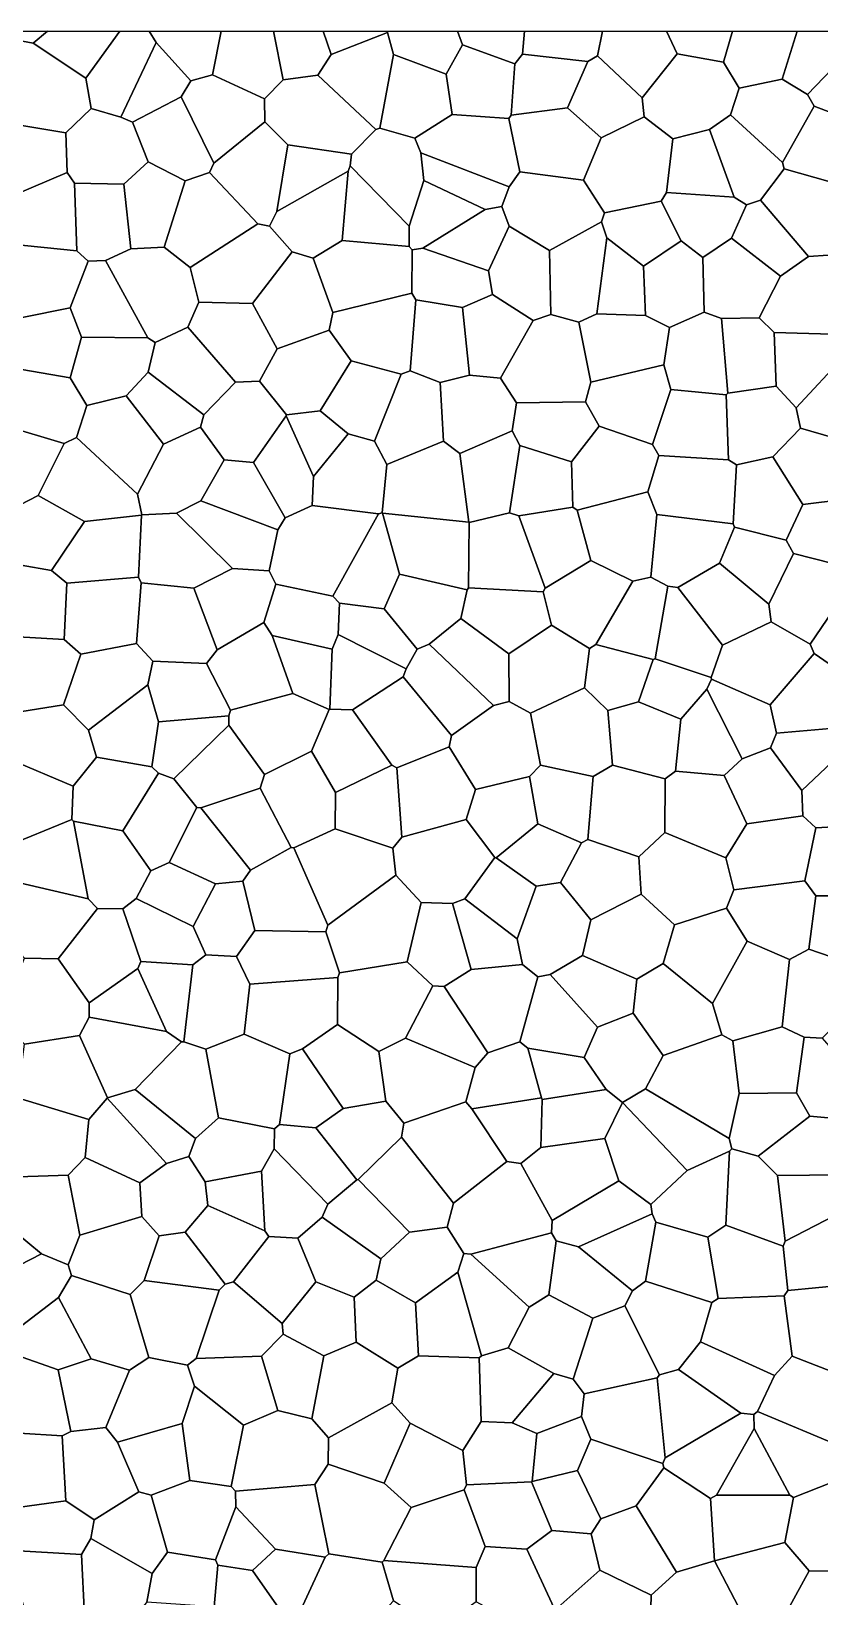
# Model space of a CAD drawing. Header units: metres. Extents: x -200 to 16600, y 0 to 16640.
# Drawn here: x 4755 to 8404, y 9398 to 16640 of the extents above; entities that cross this region are included whole.
import ezdxf

# ---------------------------------------------------------------- set-up
doc = ezdxf.new("R2010")
doc.units = ezdxf.units.M
for name, color, linetype in [('USO_AGRICULTURA', 30, 'CONTINUOUS'), ('USO_CAMPESTRE', 51, 'CONTINUOUS'), ('USO_FLORESTAL', 3, 'CONTINUOUS'), ('USO_PASTAGEM', 42, 'CONTINUOUS'), ('USO_SAVANICA', 82, 'CONTINUOUS'), ('USO_SILVICULTURA', 200, 'CONTINUOUS')]:
    doc.layers.add(name, color=color, linetype=linetype)

msp = doc.modelspace()

# ---------------------------------------------------------------- linework, layer by layer
at = {"layer": 'USO_AGRICULTURA'}
for points in [[(4702.7, 13492.14), (4651.84, 13539.37), (4668.6, 13840.83), (4907.47, 13826.39), (4984.13, 13758), (4903.61, 13523.95)], [(4948.77, 13147.05), (4657.29, 13271.62), (4702.7, 13492.14), (4903.61, 13523.95), (5019.11, 13406.83), (5056.57, 13282.47)], [(4942.69, 12993.73), (4626.45, 12864.64), (4510.02, 13154.98), (4657.29, 13271.62), (4948.77, 13147.05)], [(4950.84, 12986.4), (4942.69, 12993.73), (4948.77, 13147.05), (5056.57, 13282.47), (5313.26, 13237.7), (5343.31, 13207.4), (5178.25, 12940.69)], [(5520.92, 13049.42), (5393.29, 12793.9), (5308.11, 12756.28), (5178.25, 12940.69), (5343.31, 13207.4), (5414.16, 13182.36)], [(4950.84, 12986.4), (5017.6, 12626.73), (4680.84, 12704.95), (4624, 12857.62), (4626.45, 12864.64), (4942.69, 12993.73)], [(5179.34, 12579.91), (5062, 12581.46), (5017.6, 12626.73), (4950.84, 12986.4), (5178.25, 12940.69), (5308.11, 12756.28), (5239.78, 12628.51)], [(5062, 12581.46), (4878.67, 12349.11), (4723.99, 12351.57), (4680.08, 12399.62), (4659.97, 12619), (4680.84, 12704.95), (5017.6, 12626.73)], [(5248.25, 12304.92), (5023.48, 12144.88), (4878.67, 12349.11), (5062, 12581.46), (5179.34, 12579.91), (5262.5, 12336.89)], [(4977.88, 11994.86), (4723.01, 11954.22), (4604.5, 12061.45), (4723.99, 12351.57), (4878.67, 12349.11), (5023.48, 12144.88), (5022.69, 12078.35)], [(5021.27, 11605.35), (4690.61, 11705.45), (4723.01, 11954.22), (4977.88, 11994.86), (5107.88, 11705.48), (5106.92, 11703.75)], [(5021.27, 11605.35), (5004.21, 11430.04), (4926.23, 11347.93), (4598.17, 11337.85), (4583.51, 11351.48), (4621.16, 11650.51), (4690.61, 11705.45)], [(4880.62, 10781.89), (4637.7, 10595.41), (4633.16, 10597.85), (4447.76, 10802.55), (4801.93, 10984.74), (4926.12, 10932.92), (4941.43, 10884.4)], [(4879.32, 10447.85), (4659.92, 10524.31), (4637.7, 10595.41), (4880.62, 10781.89), (5032.46, 10498.69)], [(4897.54, 10142.02), (4698.76, 10155.16), (4620.3, 10318.55), (4659.92, 10524.31), (4879.32, 10447.85), (4938.6, 10162.43)], [(5099.28, 10180.4), (4938.6, 10162.43), (4879.32, 10447.85), (5032.46, 10498.69), (5209.76, 10446.07)], [(4897.54, 10142.02), (4915.08, 9842.2), (4657.61, 9805.94), (4568.47, 9957.74), (4698.76, 10155.16)], [(4897.54, 10142.02), (4938.6, 10162.43), (5099.28, 10180.4), (5154.21, 10113.57), (5252.54, 9883.86), (5046.14, 9753.67), (4915.08, 9842.2)]]:
    msp.add_lwpolyline(points, close=True, dxfattribs=at)
at = {"layer": 'USO_CAMPESTRE'}
for points in [[(8358.63, 11621.51), (8296.42, 11729.73), (8332.37, 11985.8), (8416.23, 11982.16), (8629.43, 11736.68), (8476.98, 11610.17)], [(7997.03, 11470.06), (7984.92, 11517.71), (8030.8, 11725.79), (8296.42, 11729.73), (8358.63, 11621.51), (8118.64, 11435.77)], [(7646.11, 11130.69), (7629.13, 11169.68), (7623.24, 11212.86), (7791.34, 11369.32), (7986.08, 11458.41), (7970.4, 11117.17), (7887, 11061.01)], [(8235.4, 11019.07), (7970.4, 11117.17), (7986.08, 11458.41), (7997.03, 11470.06), (8118.64, 11435.77), (8208.37, 11345.83), (8244.65, 11042.52)], [(8257.36, 10814.43), (8235.4, 11019.07), (8244.65, 11042.52), (8569.69, 11210.73), (8616.37, 11066.21), (8586.92, 10864.3), (8512.47, 10838.99)], [(7904.62, 10759.72), (7598.04, 10857.12), (7646.11, 11130.69), (7887, 11061.01), (7933.6, 10777.06)], [(7662.89, 10423.82), (7501.69, 10743.65), (7537.77, 10813.22), (7598.04, 10857.12), (7904.62, 10759.72), (7852.43, 10577.09), (7750.36, 10448.9)], [(8275.99, 10511.38), (8239.63, 10789.74), (8257.36, 10814.43), (8512.47, 10838.99), (8585.94, 10449.86), (8518.5, 10417.42)], [(8194.56, 10421.06), (7852.43, 10577.09), (7904.62, 10759.72), (7933.6, 10777.06), (8239.63, 10789.74), (8275.99, 10511.38)], [(8099.31, 10240.3), (8039.32, 10246.43), (7750.36, 10448.9), (7852.43, 10577.09), (8194.56, 10421.06), (8116.8, 10254.51)], [(8520.93, 10122.57), (8506.97, 10090.94), (8116.8, 10254.51), (8194.56, 10421.06), (8275.99, 10511.38), (8518.5, 10417.42)], [(8039.32, 10246.43), (7688.27, 10040.54), (7652.33, 10410.2), (7662.89, 10423.82), (7750.36, 10448.9)], [(7899.1, 9852.3), (7682.58, 9994.38), (7678.45, 10013.77), (7688.27, 10040.54), (8039.32, 10246.43), (8099.31, 10240.3), (8101.19, 10176.29), (7927.01, 9867.42)]]:
    msp.add_lwpolyline(points, close=True, dxfattribs=at)
at = {"layer": 'USO_FLORESTAL'}
for points in [[(8030.8, 11725.79), (7984.92, 11517.71), (7597.14, 11748.2), (7678.93, 11901.28), (7951.07, 11996.61), (8002.39, 11970.02)], [(7416.15, 11743.73), (7120.31, 11697.78), (7115.97, 11705.31), (7053.05, 11935.95), (7314.53, 11892.43)], [(7791.34, 11369.32), (7490.83, 11683.7), (7490.91, 11684.04), (7597.14, 11748.2), (7984.92, 11517.71), (7997.03, 11470.06), (7986.08, 11458.41)], [(7791.34, 11369.32), (7623.24, 11212.86), (7474.3, 11321.72), (7409.57, 11517.81), (7490.83, 11683.7)], [(7165.69, 11137.72), (7020.9, 11401.57), (7112.91, 11476.36), (7409.57, 11517.81), (7474.3, 11321.72)], [(7173.24, 10430.02), (6962.42, 10548.81), (7060.06, 10736.67), (7151, 10794.72), (7353.77, 10686.54), (7262.98, 10404.54)], [(7652.33, 10410.2), (7314.45, 10336.76), (7262.98, 10404.54), (7353.77, 10686.54), (7501.69, 10743.65), (7662.89, 10423.82)]]:
    msp.add_lwpolyline(points, close=True, dxfattribs=at)
at = {"layer": 'USO_PASTAGEM'}
for points in [[(4829.28, 16640), (4764.23, 16585.87), (4690.01, 16599.59), (4655.27, 16624.91), (4651.98, 16640)], [(4914.38, 16170.45), (4673.84, 16209.81), (4690.01, 16599.59), (4764.23, 16585.87), (5007.75, 16423.04), (5032.47, 16282.42)], [(5165.13, 16640), (5007.75, 16423.04), (4764.23, 16585.87), (4829.28, 16640)], [(5301.28, 16640), (5332.46, 16587.68), (5169.95, 16243.34), (5032.47, 16282.42), (5007.75, 16423.04), (5165.13, 16640)], [(5223.06, 16218.95), (5169.95, 16243.34), (5332.46, 16587.68), (5493.24, 16411.36), (5448.02, 16336.21)], [(5633.95, 16640), (5594.31, 16438.89), (5493.24, 16411.36), (5332.46, 16587.68), (5301.28, 16640)], [(5834.84, 16326.88), (5594.31, 16438.89), (5633.95, 16640), (5875.94, 16640), (5921.17, 16415.88)], [(6105.64, 16640), (6143.04, 16533.28), (6080.79, 16437.64), (5921.17, 16415.88), (5875.94, 16640)], [(6349.26, 16186.13), (6080.79, 16437.64), (6143.04, 16533.28), (6403.29, 16635.25), (6430.97, 16532.06), (6367.96, 16191.21)], [(6143.04, 16533.28), (6105.64, 16640), (6404.7, 16640), (6403.29, 16635.25)], [(6430.97, 16532.06), (6403.29, 16635.25), (6404.7, 16640), (6727.03, 16640), (6750.82, 16576.91), (6675.38, 16442.31)], [(6993.35, 16489.37), (6750.82, 16576.91), (6727.03, 16640), (7038.24, 16640), (7028.76, 16534.11)], [(7330.7, 16500.97), (7028.76, 16534.11), (7038.24, 16640), (7398.61, 16640), (7375.5, 16527.07)], [(6529.57, 16145.96), (6367.96, 16191.21), (6430.97, 16532.06), (6675.38, 16442.31), (6702.82, 16254.93)], [(6964.78, 16236.45), (6702.82, 16254.93), (6675.38, 16442.31), (6750.82, 16576.91), (6993.35, 16489.37), (6975.51, 16251.52)], [(7330.7, 16500.97), (7236.36, 16286.02), (6975.51, 16251.52), (6993.35, 16489.37), (7028.76, 16534.11)], [(7591.19, 16243.87), (7393.26, 16146.79), (7236.36, 16286.02), (7330.7, 16500.97), (7375.5, 16527.07), (7581.97, 16332.26)], [(5599.61, 16029.3), (5448.02, 16336.21), (5493.24, 16411.36), (5594.31, 16438.89), (5834.84, 16326.88), (5836.55, 16221.63)], [(5942.44, 16114.22), (5836.55, 16221.63), (5834.84, 16326.88), (5921.17, 16415.88), (6080.79, 16437.64), (6349.26, 16186.13), (6236.57, 16071.03)], [(5466.59, 15948.56), (5295.42, 16035.83), (5223.06, 16218.95), (5448.02, 16336.21), (5599.61, 16029.3), (5580.3, 15987.44)], [(5295.42, 16035.83), (5183.13, 15932.18), (4954.94, 15936.7), (4921.41, 15986.03), (4914.38, 16170.45), (5032.47, 16282.42), (5169.95, 16243.34), (5223.06, 16218.95)], [(6967.11, 15919.9), (6557.72, 16077.16), (6529.57, 16145.96), (6702.82, 16254.93), (6964.78, 16236.45), (7015.99, 15990.36)], [(7393.26, 16146.79), (7311.26, 15951.34), (7015.99, 15990.36), (6964.78, 16236.45), (6975.51, 16251.52), (7236.36, 16286.02)], [(7670.56, 15854.54), (7408.38, 15800.52), (7311.26, 15951.34), (7393.26, 16146.79), (7591.19, 16243.87), (7725.01, 16142.21), (7695.6, 15893.76)], [(8008.22, 15873.34), (7894.51, 16186.26), (7991.88, 16253.96), (8231.72, 16033.32), (8240.22, 16003.27), (8130.21, 15858.34), (8065.59, 15836.76)], [(4586.98, 15844.62), (4509.48, 15919.38), (4669.69, 16208.09), (4673.84, 16209.81), (4914.38, 16170.45), (4921.41, 15986.03)], [(5857.71, 15738.38), (5803.69, 15748.93), (5580.3, 15987.44), (5599.61, 16029.3), (5836.55, 16221.63), (5942.44, 16114.22), (5890.96, 15807.04)], [(6503.67, 15738.38), (6231.54, 16017.77), (6236.57, 16071.03), (6349.26, 16186.13), (6367.96, 16191.21), (6529.57, 16145.96), (6557.72, 16077.16), (6572.11, 15950.48)], [(8008.22, 15873.34), (7695.6, 15893.76), (7725.01, 16142.21), (7894.51, 16186.26)], [(6221.68, 15992.58), (5890.96, 15807.04), (5942.44, 16114.22), (6236.57, 16071.03), (6231.54, 16017.77)], [(5369.79, 15641.9), (5214.99, 15633.49), (5183.13, 15932.18), (5295.42, 16035.83), (5466.59, 15948.56)], [(6503.67, 15738.38), (6503.44, 15643.91), (6193.28, 15672.77), (6221.68, 15992.58), (6231.54, 16017.77)], [(6855.11, 15815.06), (6572.11, 15950.48), (6557.72, 16077.16), (6967.11, 15919.9), (6933.56, 15829.33)], [(4954.94, 15936.7), (4965.46, 15624.2), (4648.65, 15656.7), (4586.98, 15844.62), (4921.41, 15986.03)], [(5018.06, 15577.11), (4965.46, 15624.2), (4954.94, 15936.7), (5183.13, 15932.18), (5214.99, 15633.49), (5098.32, 15579.42)], [(5490.09, 15547.37), (5369.79, 15641.9), (5466.59, 15948.56), (5580.3, 15987.44), (5803.69, 15748.93)], [(5961.71, 15620.34), (5857.71, 15738.38), (5890.96, 15807.04), (6221.68, 15992.58), (6193.28, 15672.77), (6059.45, 15591.15)], [(6517.11, 15628.7), (6503.44, 15643.91), (6503.67, 15738.38), (6572.11, 15950.48), (6855.11, 15815.06), (6566.74, 15637.19)], [(6967.24, 15737.99), (6933.56, 15829.33), (6967.11, 15919.9), (7015.99, 15990.36), (7311.26, 15951.34), (7408.38, 15800.52), (7394.72, 15758.53), (7153.4, 15625.6)], [(8444.06, 15604.48), (8352.78, 15597.92), (8130.21, 15858.34), (8240.22, 16003.27), (8452.78, 15943.49), (8582.82, 15811.87), (8566.07, 15729.37)], [(7763.41, 15670.7), (7670.56, 15854.54), (7695.6, 15893.76), (8008.22, 15873.34), (8065.59, 15836.76), (7996.13, 15683.16), (7863.04, 15593.31)], [(6967.24, 15737.99), (6871.22, 15531.54), (6566.74, 15637.19), (6855.11, 15815.06), (6933.56, 15829.33)], [(7418.51, 15684.83), (7394.72, 15758.53), (7408.38, 15800.52), (7670.56, 15854.54), (7763.41, 15670.7), (7589.13, 15553.17)], [(8222.84, 15507.59), (7996.13, 15683.16), (8065.59, 15836.76), (8130.21, 15858.34), (8352.78, 15597.92)], [(5778.47, 15381.39), (5531.22, 15387.54), (5490.09, 15547.37), (5803.69, 15748.93), (5857.71, 15738.38), (5961.71, 15620.34)], [(7288.79, 15294.53), (7160.1, 15329.11), (7153.4, 15625.6), (7394.72, 15758.53), (7418.51, 15684.83), (7372.29, 15333.61)], [(4713.02, 15316.34), (4580.57, 15556.51), (4648.65, 15656.7), (4965.46, 15624.2), (5018.06, 15577.11), (4935.41, 15361.09)], [(6517.11, 15628.7), (6516.92, 15428.71), (6151.32, 15338.6), (6059.45, 15591.15), (6193.28, 15672.77), (6503.44, 15643.91)], [(7597.8, 15325), (7372.29, 15333.61), (7418.51, 15684.83), (7589.13, 15553.17)], [(7709.73, 15270.18), (7597.8, 15325), (7589.13, 15553.17), (7763.41, 15670.7), (7863.04, 15593.31), (7869.86, 15341.41)], [(7950.36, 15311.61), (7869.86, 15341.41), (7863.04, 15593.31), (7996.13, 15683.16), (8222.84, 15507.59), (8123.39, 15314.63)], [(5294.47, 15221.78), (4988.06, 15225.53), (4935.41, 15361.09), (5018.06, 15577.11), (5098.32, 15579.42)], [(5294.47, 15221.78), (5098.32, 15579.42), (5214.99, 15633.49), (5369.79, 15641.9), (5490.09, 15547.37), (5531.22, 15387.54), (5479.26, 15271.97), (5328.86, 15201.05)], [(5893.12, 15170.42), (5778.47, 15381.39), (5961.71, 15620.34), (6059.45, 15591.15), (6151.32, 15338.6), (6134.27, 15258.09)], [(6534.8, 15398.35), (6516.92, 15428.71), (6517.11, 15628.7), (6566.74, 15637.19), (6871.22, 15531.54), (6889.88, 15422.91), (6750.45, 15362.19)], [(8193.42, 15246.33), (8123.39, 15314.63), (8222.84, 15507.59), (8352.78, 15597.92), (8444.06, 15604.48), (8546.29, 15283.62), (8514.05, 15238.04)], [(6467.01, 15054.28), (6235.36, 15115.88), (6134.27, 15258.09), (6151.32, 15338.6), (6516.92, 15428.71), (6534.8, 15398.35), (6508.28, 15069.41)], [(4935.22, 15037.23), (4666.52, 15083.49), (4674.86, 15243.24), (4713.02, 15316.34), (4935.41, 15361.09), (4988.06, 15225.53)], [(5700.31, 15016.67), (5479.26, 15271.97), (5531.22, 15387.54), (5778.47, 15381.39), (5893.12, 15170.42), (5811.93, 15021.39)], [(6647.7, 15014.76), (6508.28, 15069.41), (6534.8, 15398.35), (6750.45, 15362.19), (6783.85, 15048.79)], [(6927.16, 15035.38), (6783.85, 15048.79), (6750.45, 15362.19), (6889.88, 15422.91), (7077.23, 15302.21)], [(7709.73, 15270.18), (7682.09, 15096.79), (7345.53, 15016.07), (7288.79, 15294.53), (7372.29, 15333.61), (7597.8, 15325)], [(7715.38, 14982.12), (7682.09, 15096.79), (7709.73, 15270.18), (7869.86, 15341.41), (7950.36, 15311.61), (7978.8, 14965.88), (7971.03, 14957.95)], [(8202.76, 14997.55), (7978.8, 14965.88), (7950.36, 15311.61), (8123.39, 15314.63), (8193.42, 15246.33)], [(5012.23, 14908.33), (4935.22, 15037.23), (4988.06, 15225.53), (5294.47, 15221.78), (5328.86, 15201.05), (5296.47, 15063.5), (5194.27, 14954.29)], [(5553.74, 14865.91), (5296.47, 15063.5), (5328.86, 15201.05), (5479.26, 15271.97), (5700.31, 15016.67)], [(6235.36, 15115.88), (6092.48, 14883.86), (5936.35, 14865.24), (5811.93, 15021.39), (5893.12, 15170.42), (6134.27, 15258.09)], [(8521.72, 15141.33), (8294.77, 14898.04), (8202.76, 14997.55), (8193.42, 15246.33), (8514.05, 15238.04)], [(8470.12, 14759.85), (8315.29, 14803.36), (8294.77, 14898.04), (8521.72, 15141.33), (8685.4, 14937.46), (8571.6, 14791.62)], [(4906.96, 14732.36), (4634.74, 14814.74), (4617.1, 15043.94), (4666.52, 15083.49), (4935.22, 15037.23), (5012.23, 14908.33), (4963.65, 14760.95)], [(5366.4, 14730.19), (5194.27, 14954.29), (5296.47, 15063.5), (5553.74, 14865.91), (5538.78, 14808.67)], [(6467.01, 15054.28), (6343.12, 14743.69), (6221.9, 14777.58), (6092.48, 14883.86), (6235.36, 15115.88)], [(6401.12, 14635.93), (6343.12, 14743.69), (6467.01, 15054.28), (6508.28, 15069.41), (6647.7, 15014.76), (6662.91, 14743.32)], [(7382.77, 14813.97), (7320.45, 14925.67), (7345.53, 15016.07), (7682.09, 15096.79), (7715.38, 14982.12), (7630.08, 14729.13)], [(5648.38, 14656.82), (5538.78, 14808.67), (5553.74, 14865.91), (5700.31, 15016.67), (5811.93, 15021.39), (5936.35, 14865.24), (5935.31, 14860.97), (5783.55, 14644.44)], [(6739.15, 14686.44), (6662.91, 14743.32), (6647.7, 15014.76), (6783.85, 15048.79), (6927.16, 15035.38), (7000.84, 14920.61), (6981.29, 14792.34)], [(7982.76, 14656.84), (7971.03, 14957.95), (7978.8, 14965.88), (8202.76, 14997.55), (8294.77, 14898.04), (8315.29, 14803.36), (8186.78, 14671.3), (8018.61, 14633.88)], [(5246.43, 14499.18), (4963.65, 14760.95), (5012.23, 14908.33), (5194.27, 14954.29), (5366.4, 14730.19)], [(7382.77, 14813.97), (7255.6, 14648.02), (7016.39, 14723.25), (6981.29, 14792.34), (7000.84, 14920.61), (7320.45, 14925.67)], [(7982.76, 14656.84), (7659.28, 14677.44), (7630.08, 14729.13), (7715.38, 14982.12), (7971.03, 14957.95)], [(6055.54, 14445.9), (5930.53, 14389.73), (5783.55, 14644.44), (5935.31, 14860.97), (6061.83, 14579.68)], [(6061.83, 14579.68), (5935.31, 14860.97), (5936.35, 14865.24), (6092.48, 14883.86), (6221.9, 14777.58)], [(4658.23, 14426.65), (4576.74, 14464.22), (4534.22, 14726.3), (4634.74, 14814.74), (4906.96, 14732.36), (4786.48, 14492.46)], [(5539.89, 14467.28), (5427.77, 14410.19), (5266.83, 14403.64), (5246.43, 14499.18), (5366.4, 14730.19), (5538.78, 14808.67), (5648.38, 14656.82)], [(6362.8, 14406.96), (6055.54, 14445.9), (6061.83, 14579.68), (6221.9, 14777.58), (6343.12, 14743.69), (6401.12, 14635.93), (6379.74, 14411.94)], [(6781.88, 14368.19), (6780.5, 14369.15), (6739.15, 14686.44), (6981.29, 14792.34), (7016.39, 14723.25), (6968.64, 14411.62)], [(7609.11, 14509.12), (7281.94, 14425.3), (7261.72, 14438.4), (7255.6, 14648.02), (7382.77, 14813.97), (7630.08, 14729.13), (7659.28, 14677.44)], [(8326.28, 14450.21), (8186.78, 14671.3), (8315.29, 14803.36), (8470.12, 14759.85), (8512.11, 14474.58)], [(5265.29, 14401.03), (5001.49, 14371.72), (4786.48, 14492.46), (4906.96, 14732.36), (4963.65, 14760.95), (5246.43, 14499.18), (5266.83, 14403.64)], [(6380.61, 14411.43), (6379.74, 14411.94), (6401.12, 14635.93), (6662.91, 14743.32), (6739.15, 14686.44), (6780.5, 14369.15)], [(7011.31, 14398.4), (6968.64, 14411.62), (7016.39, 14723.25), (7255.6, 14648.02), (7261.72, 14438.4)], [(5895.44, 14334.12), (5539.89, 14467.28), (5648.38, 14656.82), (5783.55, 14644.44), (5930.53, 14389.73)], [(7649.82, 14404.67), (7609.11, 14509.12), (7659.28, 14677.44), (7982.76, 14656.84), (8018.61, 14633.88), (8003.15, 14361.09)], [(8009.45, 14346.09), (8003.15, 14361.09), (8018.61, 14633.88), (8186.78, 14671.3), (8326.28, 14450.21), (8249.22, 14285.48)], [(4847.91, 14145.43), (4708.16, 14170.86), (4658.23, 14426.65), (4786.48, 14492.46), (5001.49, 14371.72)], [(7539.59, 14096.02), (7345.58, 14192.13), (7281.94, 14425.3), (7609.11, 14509.12), (7649.82, 14404.67), (7622.47, 14115.17)], [(5686.34, 14154.51), (5427.77, 14410.19), (5539.89, 14467.28), (5895.44, 14334.12), (5856.48, 14144.51)], [(6149.94, 14026.72), (5887.04, 14081.52), (5856.48, 14144.51), (5895.44, 14334.12), (5930.53, 14389.73), (6055.54, 14445.9), (6362.8, 14406.96)], [(6181.69, 13993.82), (6149.94, 14026.72), (6362.8, 14406.96), (6379.74, 14411.94), (6380.61, 14411.43), (6459.55, 14129.28), (6388.25, 13968.6)], [(7124.48, 14047.2), (6778.14, 14064.92), (6781.88, 14368.19), (6968.64, 14411.62), (7011.31, 14398.4), (7133.07, 14063.74)], [(7133.07, 14063.74), (7011.31, 14398.4), (7261.72, 14438.4), (7281.94, 14425.3), (7345.58, 14192.13)], [(8282.87, 14224.61), (8249.22, 14285.48), (8326.28, 14450.21), (8512.11, 14474.58), (8615.29, 14404.95), (8555.39, 14154.91)], [(4920.04, 14086.83), (4847.91, 14145.43), (5001.49, 14371.72), (5265.29, 14401.03), (5251.11, 14114.66)], [(5506.86, 14063.8), (5264.06, 14088.45), (5251.11, 14114.66), (5265.29, 14401.03), (5266.83, 14403.64), (5427.77, 14410.19), (5686.34, 14154.51)], [(6772.69, 14056.36), (6459.55, 14129.28), (6380.61, 14411.43), (6780.5, 14369.15), (6781.88, 14368.19), (6778.14, 14064.92)], [(7700.98, 14073.18), (7622.47, 14115.17), (7649.82, 14404.67), (8003.15, 14361.09), (8009.45, 14346.09), (7940.47, 14180.1), (7747.73, 14066.17)], [(8282.87, 14224.61), (8168.82, 13990.14), (7940.47, 14180.1), (8009.45, 14346.09), (8249.22, 14285.48)], [(8359.77, 13805.28), (8178.92, 13907.77), (8168.82, 13990.14), (8282.87, 14224.61), (8555.39, 14154.91), (8573.11, 14118.32)], [(4668.6, 13840.83), (4632.42, 13876.33), (4650.5, 14109.42), (4708.16, 14170.86), (4847.91, 14145.43), (4920.04, 14086.83), (4907.47, 13826.39)], [(5831.64, 13905.53), (5616.02, 13778.67), (5506.86, 14063.8), (5686.34, 14154.51), (5856.48, 14144.51), (5887.04, 14081.52)], [(6596.5, 13804), (6541.62, 13781.81), (6388.25, 13968.6), (6459.55, 14129.28), (6772.69, 14056.36), (6742.37, 13923.93)], [(7338.52, 13784.66), (7162.3, 13892.14), (7124.48, 14047.2), (7133.07, 14063.74), (7345.58, 14192.13), (7539.59, 14096.02), (7368.56, 13802.59)], [(7954.97, 13800.4), (7747.73, 14066.17), (7940.47, 14180.1), (8168.82, 13990.14), (8178.92, 13907.77)], [(4984.13, 13758), (4907.47, 13826.39), (4920.04, 14086.83), (5251.11, 14114.66), (5264.06, 14088.45), (5242.59, 13807.87)], [(5317.16, 13726.49), (5242.59, 13807.87), (5264.06, 14088.45), (5506.86, 14063.8), (5616.02, 13778.67), (5565.84, 13715.01)], [(6181.69, 13993.82), (6175.96, 13848.9), (6147.31, 13781.2), (5870.15, 13845.53), (5831.64, 13905.53), (5887.04, 14081.52), (6149.94, 14026.72)], [(6964.75, 13759.84), (6742.37, 13923.93), (6772.69, 14056.36), (6778.14, 14064.92), (7124.48, 14047.2), (7162.3, 13892.14)], [(7633.25, 13734.03), (7368.56, 13802.59), (7539.59, 14096.02), (7622.47, 14115.17), (7700.98, 14073.18), (7642.11, 13737.2)], [(7901.45, 13650.32), (7642.11, 13737.2), (7700.98, 14073.18), (7747.73, 14066.17), (7954.97, 13800.4)], [(8378.22, 13762.07), (8359.77, 13805.28), (8573.11, 14118.32), (8706.13, 14060.66), (8785.21, 13868.78), (8492.59, 13683.15)], [(6489.37, 13691.22), (6175.96, 13848.9), (6181.69, 13993.82), (6388.25, 13968.6), (6541.62, 13781.81)], [(5676.48, 13498.78), (5565.84, 13715.01), (5616.02, 13778.67), (5831.64, 13905.53), (5870.15, 13845.53), (5965.92, 13576.56)], [(6893.82, 13520.25), (6596.5, 13804), (6742.37, 13923.93), (6964.75, 13759.84), (6967.22, 13540.12)], [(8378.22, 13762.07), (8174.75, 13524.1), (7902.89, 13642.22), (7901.45, 13650.32), (7954.97, 13800.4), (8178.92, 13907.77), (8359.77, 13805.28)], [(6133.2, 13501.93), (5965.92, 13576.56), (5870.15, 13845.53), (6147.31, 13781.2), (6137.04, 13503.49)], [(6241.56, 13500.3), (6137.04, 13503.49), (6147.31, 13781.2), (6175.96, 13848.9), (6489.37, 13691.22), (6475.96, 13653)], [(7065.5, 13484.89), (6967.22, 13540.12), (6964.75, 13759.84), (7162.3, 13892.14), (7338.52, 13784.66), (7315.49, 13601.95)], [(5294.66, 13616.38), (5019.11, 13406.83), (4903.61, 13523.95), (4984.13, 13758), (5242.59, 13807.87), (5317.16, 13726.49)], [(6893.82, 13520.25), (6699.83, 13381.79), (6475.96, 13653), (6489.37, 13691.22), (6541.62, 13781.81), (6596.5, 13804)], [(7423.74, 13497.93), (7315.49, 13601.95), (7338.52, 13784.66), (7368.56, 13802.59), (7633.25, 13734.03), (7565.04, 13537.38)], [(8204.53, 13392.47), (8174.75, 13524.1), (8378.22, 13762.07), (8492.59, 13683.15), (8581.08, 13499.32), (8558.89, 13424.07)], [(5669.51, 13472.56), (5343.38, 13445.08), (5294.66, 13616.38), (5317.16, 13726.49), (5565.84, 13715.01), (5676.48, 13498.78)], [(7760.98, 13457.2), (7565.04, 13537.38), (7633.25, 13734.03), (7642.11, 13737.2), (7901.45, 13650.32), (7902.89, 13642.22), (7881.86, 13595.77)], [(5313.26, 13237.7), (5056.57, 13282.47), (5019.11, 13406.83), (5294.66, 13616.38), (5343.38, 13445.08)], [(6423.39, 13245.49), (6241.56, 13500.3), (6475.96, 13653), (6699.83, 13381.79), (6688.4, 13329.89), (6446.77, 13232.35)], [(8176.12, 13325.8), (8044.57, 13274.28), (7881.86, 13595.77), (7902.89, 13642.22), (8174.75, 13524.1), (8204.53, 13392.47)], [(5834.2, 13201.68), (5669.45, 13430.53), (5669.51, 13472.56), (5676.48, 13498.78), (5965.92, 13576.56), (6133.2, 13501.93), (6051.99, 13309.06)], [(7356.25, 13192.34), (7111.55, 13245.63), (7065.5, 13484.89), (7315.49, 13601.95), (7423.74, 13497.93), (7445.43, 13244.83)], [(7962.21, 13197.48), (7737.5, 13217.82), (7760.98, 13457.2), (7881.86, 13595.77), (8044.57, 13274.28)], [(5343.31, 13207.4), (5313.26, 13237.7), (5343.38, 13445.08), (5669.51, 13472.56), (5669.45, 13430.53), (5414.16, 13182.36)], [(7688.18, 13181.18), (7445.43, 13244.83), (7423.74, 13497.93), (7565.04, 13537.38), (7760.98, 13457.2), (7737.5, 13217.82)], [(5520.92, 13049.42), (5414.16, 13182.36), (5669.45, 13430.53), (5834.2, 13201.68), (5814.06, 13139.01), (5539.02, 13047.09)], [(8570.53, 13361.91), (8321.52, 13128.48), (8176.12, 13325.8), (8204.53, 13392.47), (8558.89, 13424.07)], [(6811.03, 13132.56), (6768.35, 12993.75), (6470.79, 12911.47), (6446.77, 13232.35), (6688.4, 13329.89)], [(8326.55, 13011.19), (8066.22, 12974.19), (7962.21, 13197.48), (8044.57, 13274.28), (8176.12, 13325.8), (8321.52, 13128.48)], [(8326.55, 13011.19), (8321.52, 13128.48), (8570.53, 13361.91), (8690.68, 13203.72), (8579.52, 12967.99), (8576.46, 12966.31), (8386.07, 12954.65)], [(5958.57, 12864.19), (5814.06, 13139.01), (5834.2, 13201.68), (6051.99, 13309.06), (6162.56, 13118.14), (6161.02, 12951.03), (5969.72, 12861.95)], [(6429.12, 12860.93), (6161.02, 12951.03), (6162.56, 13118.14), (6423.39, 13245.49), (6446.77, 13232.35), (6470.79, 12911.47)], [(6906.66, 12816.45), (6900.57, 12817.11), (6768.35, 12993.75), (6811.03, 13132.56), (7061.45, 13192.58), (7100.18, 12973.39)], [(7301.74, 12885.18), (7100.18, 12973.39), (7061.45, 13192.58), (7111.55, 13245.63), (7356.25, 13192.34), (7331.36, 12901.18)], [(7567.48, 12820.17), (7331.36, 12901.18), (7356.25, 13192.34), (7445.43, 13244.83), (7688.18, 13181.18), (7686.75, 12933.65)], [(8066.22, 12974.19), (7969.87, 12815.9), (7686.75, 12933.65), (7688.18, 13181.18), (7737.5, 13217.82), (7962.21, 13197.48)], [(5769, 12758.76), (5539.02, 13047.09), (5814.06, 13139.01), (5958.57, 12864.19)], [(5734.29, 12708.52), (5607.43, 12695.7), (5393.29, 12793.9), (5520.92, 13049.42), (5539.02, 13047.09), (5769, 12758.76)], [(6705.14, 12604.99), (6559.57, 12609.61), (6442.74, 12736.72), (6429.12, 12860.93), (6470.79, 12911.47), (6768.35, 12993.75), (6900.57, 12817.11), (6761.61, 12627.14)], [(8006.45, 12667.96), (7969.87, 12815.9), (8066.22, 12974.19), (8326.55, 13011.19), (8386.07, 12954.65), (8335.29, 12710.05)], [(8628.73, 12640.13), (8386.91, 12640.07), (8335.29, 12710.05), (8386.07, 12954.65), (8576.46, 12966.31)], [(6442.74, 12736.72), (6126.87, 12504.22), (5969.72, 12861.95), (6161.02, 12951.03), (6429.12, 12860.93)], [(7731.39, 12506.13), (7577.3, 12647.45), (7567.48, 12820.17), (7686.75, 12933.65), (7969.87, 12815.9), (8006.45, 12667.96), (7973.54, 12583.34)], [(6118.41, 12473.52), (5789.5, 12479.9), (5734.29, 12708.52), (5769, 12758.76), (5958.57, 12864.19), (5969.72, 12861.95), (6126.87, 12504.22)], [(5607.43, 12695.7), (5504.72, 12498.05), (5239.78, 12628.51), (5308.11, 12756.28), (5393.29, 12793.9)], [(5705.1, 12359.72), (5563.1, 12367.73), (5504.72, 12498.05), (5607.43, 12695.7), (5734.29, 12708.52), (5789.5, 12479.9)], [(6495.19, 12334.54), (6182.24, 12284.92), (6118.41, 12473.52), (6126.87, 12504.22), (6442.74, 12736.72), (6559.57, 12609.61)], [(5502.96, 12321.91), (5262.5, 12336.89), (5179.34, 12579.91), (5239.78, 12628.51), (5504.72, 12498.05), (5563.1, 12367.73)], [(6666.72, 12220.72), (6612.79, 12223.79), (6495.19, 12334.54), (6559.57, 12609.61), (6705.14, 12604.99), (6790.79, 12300.16)], [(6173.88, 12262.79), (5767.09, 12231.32), (5705.1, 12359.72), (5789.5, 12479.9), (6118.41, 12473.52), (6182.24, 12284.92)], [(5502.96, 12321.91), (5460.63, 11965.3), (5450.58, 11964.19), (5380.97, 12012.94), (5248.25, 12304.92), (5262.5, 12336.89)], [(5563.11, 11931.46), (5460.63, 11965.3), (5502.96, 12321.91), (5563.1, 12367.73), (5705.1, 12359.72), (5767.09, 12231.32), (5740.43, 12001.08)], [(6363.03, 11920.29), (6172.38, 12045.04), (6173.88, 12262.79), (6182.24, 12284.92), (6495.19, 12334.54), (6612.79, 12223.79), (6487.52, 11982.25)], [(5380.97, 12012.94), (5022.69, 12078.35), (5023.48, 12144.88), (5248.25, 12304.92)], [(5951.81, 11909.8), (5740.43, 12001.08), (5767.09, 12231.32), (6173.88, 12262.79), (6172.38, 12045.04), (6010.09, 11932.75)], [(5236.27, 11744.52), (5107.88, 11705.48), (4977.88, 11994.86), (5022.69, 12078.35), (5380.97, 12012.94), (5450.58, 11964.19)], [(6395.23, 11690.2), (6199.04, 11657.2), (6010.09, 11932.75), (6172.38, 12045.04), (6363.03, 11920.29)], [(5880.25, 11563.17), (5621.03, 11612.7), (5563.11, 11931.46), (5740.43, 12001.08), (5951.81, 11909.8), (5903.31, 11583.19)], [(6478.81, 11588.83), (6395.23, 11690.2), (6363.03, 11920.29), (6487.52, 11982.25), (6808.72, 11845.95), (6765.8, 11687.41)], [(6072.16, 11566.75), (5903.31, 11583.19), (5951.81, 11909.8), (6010.09, 11932.75), (6199.04, 11657.2)], [(5209.76, 10446.07), (5032.46, 10498.69), (4880.62, 10781.89), (4941.43, 10884.4), (5212.43, 10796.37), (5298.92, 10505.1)]]:
    msp.add_lwpolyline(points, close=True, dxfattribs=at)
at = {"layer": 'USO_SAVANICA'}
for points in [[(7581.97, 16332.26), (7375.5, 16527.07), (7398.61, 16640), (7694.63, 16640), (7745.01, 16535.77)], [(7745.01, 16535.77), (7694.63, 16640), (8000.54, 16640), (7959.42, 16497.46)], [(8031, 16377.26), (7959.42, 16497.46), (8000.54, 16640), (8299.73, 16640), (8230.22, 16418.63)], [(8576.75, 16584.4), (8347.48, 16348.12), (8230.22, 16418.63), (8299.73, 16640), (8580.56, 16640), (8586.34, 16606.92)], [(8378.71, 16293.58), (8347.48, 16348.12), (8576.75, 16584.4), (8583.63, 16246.08), (8535.37, 16233.75)], [(7591.19, 16243.87), (7581.97, 16332.26), (7745.01, 16535.77), (7959.42, 16497.46), (8031, 16377.26), (7991.88, 16253.96), (7894.51, 16186.26), (7725.01, 16142.21)], [(8378.71, 16293.58), (8231.72, 16033.32), (7991.88, 16253.96), (8031, 16377.26), (8230.22, 16418.63), (8347.48, 16348.12)], [(8240.22, 16003.27), (8231.72, 16033.32), (8378.71, 16293.58), (8535.37, 16233.75), (8452.78, 15943.49)], [(7077.23, 15302.21), (6889.88, 15422.91), (6871.22, 15531.54), (6967.24, 15737.99), (7153.4, 15625.6), (7160.1, 15329.11)], [(7000.84, 14920.61), (6927.16, 15035.38), (7077.23, 15302.21), (7160.1, 15329.11), (7288.79, 15294.53), (7345.53, 15016.07), (7320.45, 14925.67)], [(6423.39, 13245.49), (6162.56, 13118.14), (6051.99, 13309.06), (6133.2, 13501.93), (6137.04, 13503.49), (6241.56, 13500.3)], [(6811.03, 13132.56), (6688.4, 13329.89), (6699.83, 13381.79), (6893.82, 13520.25), (6967.22, 13540.12), (7065.5, 13484.89), (7111.55, 13245.63), (7061.45, 13192.58)], [(7091.31, 12684.39), (6906.66, 12816.45), (7100.18, 12973.39), (7301.74, 12885.18), (7204.47, 12701.83)], [(7344.25, 12529.34), (7204.47, 12701.83), (7301.74, 12885.18), (7331.36, 12901.18), (7567.48, 12820.17), (7577.3, 12647.45)], [(8263.82, 12346.22), (8068.31, 12430.68), (7973.54, 12583.34), (8006.45, 12667.96), (8335.29, 12710.05), (8386.91, 12640.07), (8353.94, 12393.55)], [(7028.61, 12323.1), (6790.79, 12300.16), (6705.14, 12604.99), (6761.61, 12627.14), (7003.46, 12441.24)], [(7557.31, 12255.49), (7306.94, 12363.86), (7344.25, 12529.34), (7577.3, 12647.45), (7731.39, 12506.13), (7679.98, 12328.12)], [(8457.45, 12358.32), (8353.94, 12393.55), (8386.91, 12640.07), (8628.73, 12640.13), (8684.37, 12605.73), (8583.93, 12390.48)], [(8068.31, 12430.68), (7908.06, 12141.81), (7679.98, 12328.12), (7731.39, 12506.13), (7973.54, 12583.34)], [(7951.07, 11996.61), (7908.06, 12141.81), (8068.31, 12430.68), (8263.82, 12346.22), (8231.12, 12035.12), (8002.39, 11970.02)], [(8332.37, 11985.8), (8231.12, 12035.12), (8263.82, 12346.22), (8353.94, 12393.55), (8457.45, 12358.32), (8536.62, 12101.03), (8416.23, 11982.16)], [(6868.82, 11913.71), (6666.72, 12220.72), (6790.79, 12300.16), (7028.61, 12323.1), (7100.11, 12265.22), (7016.52, 11964.45)], [(7375, 12032.6), (7156.75, 12275.77), (7306.94, 12363.86), (7557.31, 12255.49), (7540.32, 12098.07)], [(7678.93, 11901.28), (7540.32, 12098.07), (7557.31, 12255.49), (7679.98, 12328.12), (7908.06, 12141.81), (7951.07, 11996.61)], [(7053.05, 11935.95), (7016.52, 11964.45), (7100.11, 12265.22), (7156.75, 12275.77), (7375, 12032.6), (7314.53, 11892.43)], [(6808.72, 11845.95), (6487.52, 11982.25), (6612.79, 12223.79), (6666.72, 12220.72), (6868.82, 11913.71)], [(7416.15, 11743.73), (7314.53, 11892.43), (7375, 12032.6), (7540.32, 12098.07), (7678.93, 11901.28), (7597.14, 11748.2), (7490.91, 11684.04)], [(8030.8, 11725.79), (8002.39, 11970.02), (8231.12, 12035.12), (8332.37, 11985.8), (8296.42, 11729.73)], [(5621.03, 11612.7), (5514.43, 11518.39), (5236.27, 11744.52), (5450.58, 11964.19), (5460.63, 11965.3), (5563.11, 11931.46)], [(7115.97, 11705.31), (6793.76, 11655.61), (6765.8, 11687.41), (6808.72, 11845.95), (6868.82, 11913.71), (7016.52, 11964.45), (7053.05, 11935.95)], [(5484.07, 11434.02), (5380.28, 11401.49), (5106.92, 11703.75), (5107.88, 11705.48), (5236.27, 11744.52), (5514.43, 11518.39)], [(7409.57, 11517.81), (7112.91, 11476.36), (7120.31, 11697.78), (7416.15, 11743.73), (7490.91, 11684.04), (7490.83, 11683.7)], [(5257.92, 11312.82), (5004.21, 11430.04), (5021.27, 11605.35), (5106.92, 11703.75), (5380.28, 11401.49)], [(6261.25, 11326.61), (6072.16, 11566.75), (6199.04, 11657.2), (6395.23, 11690.2), (6478.81, 11588.83), (6467.94, 11523.82), (6268.17, 11328.14)], [(6709.03, 11218.76), (6467.94, 11523.82), (6478.81, 11588.83), (6765.8, 11687.41), (6793.76, 11655.61), (6956.26, 11410.68)], [(6956.26, 11410.68), (6793.76, 11655.61), (7115.97, 11705.31), (7120.31, 11697.78), (7112.91, 11476.36), (7020.9, 11401.57)], [(5879.41, 11470.26), (5820.02, 11366.83), (5560.19, 11316.66), (5484.07, 11434.02), (5514.43, 11518.39), (5621.03, 11612.7), (5880.25, 11563.17)], [(8504.56, 11350.05), (8208.37, 11345.83), (8118.64, 11435.77), (8358.63, 11621.51), (8476.98, 11610.17)], [(6127.48, 11214.32), (5879.41, 11470.26), (5880.25, 11563.17), (5903.31, 11583.19), (6072.16, 11566.75), (6261.25, 11326.61)], [(6505.78, 11084.8), (6268.17, 11328.14), (6467.94, 11523.82), (6709.03, 11218.76), (6679.9, 11106.77)], [(5989.23, 11056), (5854.83, 11065.01), (5835.74, 11090.26), (5820.02, 11366.83), (5879.41, 11470.26), (6127.48, 11214.32), (6101.4, 11153.59)], [(5266.53, 11156.15), (4979.1, 11071.19), (4926.23, 11347.93), (5004.21, 11430.04), (5257.92, 11312.82)], [(5466.52, 11084.77), (5346.35, 11068.03), (5266.53, 11156.15), (5257.92, 11312.82), (5380.28, 11401.49), (5484.07, 11434.02), (5560.19, 11316.66), (5572.53, 11207.19)], [(6757.02, 10986.4), (6679.9, 11106.77), (6709.03, 11218.76), (6956.26, 11410.68), (7020.9, 11401.57), (7165.69, 11137.72), (7162.96, 11080.62), (6788.69, 10982.11)], [(4926.12, 10932.92), (4801.93, 10984.74), (4612.31, 11141.84), (4598.17, 11337.85), (4926.23, 11347.93), (4979.1, 11071.19)], [(5835.74, 11090.26), (5572.53, 11207.19), (5560.19, 11316.66), (5820.02, 11366.83)], [(6505.78, 11084.8), (6373.5, 10960.9), (6101.4, 11153.59), (6127.48, 11214.32), (6261.25, 11326.61), (6268.17, 11328.14)], [(7184.85, 11043.92), (7162.96, 11080.62), (7165.69, 11137.72), (7474.3, 11321.72), (7623.24, 11212.86), (7629.13, 11169.68), (7287.42, 11016.69)], [(8244.65, 11042.52), (8208.37, 11345.83), (8504.56, 11350.05), (8585.35, 11277.37), (8569.69, 11210.73)], [(5212.43, 10796.37), (4941.43, 10884.4), (4926.12, 10932.92), (4979.1, 11071.19), (5266.53, 11156.15), (5346.35, 11068.03), (5277.73, 10861.42)], [(5690.29, 10854.82), (5652.04, 10843.99), (5466.52, 11084.77), (5572.53, 11207.19), (5835.74, 11090.26), (5854.83, 11065.01)], [(6351.01, 10862.08), (6248.98, 10783.07), (6071.74, 10854.54), (5989.23, 11056), (6101.4, 11153.59), (6373.5, 10960.9)], [(7537.77, 10813.22), (7287.42, 11016.69), (7629.13, 11169.68), (7646.11, 11130.69), (7598.04, 10857.12)], [(4801.93, 10984.74), (4447.76, 10802.55), (4434.72, 10811.76), (4435.87, 10940.63), (4612.31, 11141.84)], [(5624.84, 10815.85), (5277.73, 10861.42), (5346.35, 11068.03), (5466.52, 11084.77), (5652.04, 10843.99)], [(6728.76, 10899.79), (6533.55, 10757.48), (6351.01, 10862.08), (6373.5, 10960.9), (6505.78, 11084.8), (6679.9, 11106.77), (6757.02, 10986.4)], [(7060.06, 10736.67), (6788.69, 10982.11), (7162.96, 11080.62), (7184.85, 11043.92), (7151, 10794.72)], [(7933.6, 10777.06), (7887, 11061.01), (7970.4, 11117.17), (8235.4, 11019.07), (8257.36, 10814.43), (8239.63, 10789.74)], [(5915.74, 10662.02), (5690.29, 10854.82), (5854.83, 11065.01), (5989.23, 11056), (6071.74, 10854.54)], [(7353.77, 10686.54), (7151, 10794.72), (7184.85, 11043.92), (7287.42, 11016.69), (7537.77, 10813.22), (7501.69, 10743.65)], [(6962.42, 10548.81), (6838.06, 10512.12), (6728.76, 10899.79), (6757.02, 10986.4), (6788.69, 10982.11), (7060.06, 10736.67)], [(6828.1, 10502.86), (6546.79, 10512.26), (6533.55, 10757.48), (6728.76, 10899.79), (6838.06, 10512.12)], [(5478.15, 10468.68), (5298.92, 10505.1), (5212.43, 10796.37), (5277.73, 10861.42), (5624.84, 10815.85), (5517.34, 10500.4)], [(5820.02, 10511.48), (5517.34, 10500.4), (5624.84, 10815.85), (5652.04, 10843.99), (5690.29, 10854.82), (5915.74, 10662.02), (5920.12, 10611.85)], [(6109.26, 10512.6), (5920.12, 10611.85), (5915.74, 10662.02), (6071.74, 10854.54), (6248.98, 10783.07), (6257.97, 10575.05)], [(6450.92, 10454.98), (6257.97, 10575.05), (6248.98, 10783.07), (6351.01, 10862.08), (6533.55, 10757.48), (6546.79, 10512.26)], [(6054.17, 10220.36), (5896.52, 10260.1), (5820.02, 10511.48), (5920.12, 10611.85), (6109.26, 10512.6)], [(6423.43, 10295.14), (6130.79, 10132.31), (6054.17, 10220.36), (6109.26, 10512.6), (6257.97, 10575.05), (6450.92, 10454.98)], [(5453.65, 10199.79), (5154.21, 10113.57), (5099.28, 10180.4), (5209.76, 10446.07), (5298.92, 10505.1), (5478.15, 10468.68), (5511.07, 10371.92)], [(5896.52, 10260.1), (5736.77, 10191.52), (5511.07, 10371.92), (5478.15, 10468.68), (5517.34, 10500.4), (5820.02, 10511.48)], [(6753.07, 10073.66), (6508.72, 10201.09), (6423.43, 10295.14), (6450.92, 10454.98), (6546.79, 10512.26), (6828.1, 10502.86), (6836.82, 10209.18)], [(7173.24, 10430.02), (6980.4, 10202.56), (6836.82, 10209.18), (6828.1, 10502.86), (6838.06, 10512.12), (6962.42, 10548.81)], [(7094.28, 10153.22), (6980.4, 10202.56), (7173.24, 10430.02), (7262.98, 10404.54), (7314.45, 10336.76), (7302.09, 10231.95)], [(5679.38, 9907.17), (5488.97, 9935.01), (5453.65, 10199.79), (5511.07, 10371.92), (5736.77, 10191.52)], [(7678.45, 10013.77), (7345.26, 10126.03), (7302.09, 10231.95), (7314.45, 10336.76), (7652.33, 10410.2), (7688.27, 10040.54)], [(6388.44, 9922.6), (6129.66, 10011.72), (6130.79, 10132.31), (6423.43, 10295.14), (6508.72, 10201.09)], [(6129.66, 10011.72), (6067.12, 9916.56), (5700.88, 9885.71), (5679.38, 9907.17), (5736.77, 10191.52), (5896.52, 10260.1), (6054.17, 10220.36), (6130.79, 10132.31)], [(7283.6, 9981.5), (7072.79, 9931.22), (7094.28, 10153.22), (7302.09, 10231.95), (7345.26, 10126.03)], [(8266.65, 9867.15), (8101.19, 10176.29), (8099.31, 10240.3), (8116.8, 10254.51), (8506.97, 10090.94), (8516.83, 9949.89), (8282.97, 9857.11)], [(5309.81, 9867.91), (5252.54, 9883.86), (5154.21, 10113.57), (5453.65, 10199.79), (5488.97, 9935.01)], [(6759.32, 9892.57), (6512.66, 9809.87), (6388.44, 9922.6), (6508.72, 10201.09), (6753.07, 10073.66), (6770.13, 9914.82)], [(7070.96, 9929.62), (6770.13, 9914.82), (6753.07, 10073.66), (6836.82, 10209.18), (6980.4, 10202.56), (7094.28, 10153.22), (7072.79, 9931.22)], [(8266.65, 9867.15), (7927.01, 9867.42), (8101.19, 10176.29)], [(7554.16, 9818.87), (7391.43, 9758.45), (7283.6, 9981.5), (7345.26, 10126.03), (7678.45, 10013.77), (7682.58, 9994.38)], [(6379.18, 9557.82), (6131.89, 9596.23), (6067.12, 9916.56), (6129.66, 10011.72), (6388.44, 9922.6), (6512.66, 9809.87), (6387.05, 9565.48)], [(7917.31, 9563.94), (7742.02, 9512.05), (7554.16, 9818.87), (7682.58, 9994.38), (7899.1, 9852.3), (7917.5, 9564.26)], [(5702.34, 9814.42), (5607.26, 9568.01), (5385.61, 9603.55), (5309.81, 9867.91), (5488.97, 9935.01), (5679.38, 9907.17), (5700.88, 9885.71)], [(7048.74, 9617.79), (6855.18, 9629.98), (6759.32, 9892.57), (6770.13, 9914.82), (7070.96, 9929.62), (7164.48, 9704.55)], [(7347.02, 9689.48), (7164.48, 9704.55), (7070.96, 9929.62), (7072.79, 9931.22), (7283.6, 9981.5), (7391.43, 9758.45)], [(8355.86, 9517.77), (8242.24, 9649.44), (8282.97, 9857.11), (8516.83, 9949.89), (8619.76, 9871.03), (8632.51, 9831.96), (8586.15, 9642.69), (8525.76, 9515.46)], [(5385.61, 9603.55), (5314.87, 9504.73), (5030.46, 9667.64), (5046.14, 9753.67), (5252.54, 9883.86), (5309.81, 9867.91)], [(6115.03, 9581.6), (5885.37, 9618.29), (5702.34, 9814.42), (5700.88, 9885.71), (6067.12, 9916.56), (6131.89, 9596.23)], [(6813.71, 9533.17), (6387.05, 9565.48), (6512.66, 9809.87), (6759.32, 9892.57), (6855.18, 9629.98)], [(8242.24, 9649.44), (7917.5, 9564.26), (7899.1, 9852.3), (7927.01, 9867.42), (8266.65, 9867.15), (8282.97, 9857.11)], [(4987.46, 9593.52), (4644.94, 9613.1), (4634.63, 9623.46), (4657.61, 9805.94), (4915.08, 9842.2), (5046.14, 9753.67), (5030.46, 9667.64)], [(5779.54, 9519.89), (5618.51, 9544.26), (5607.26, 9568.01), (5702.34, 9814.42), (5885.37, 9618.29)], [(7624.82, 9404.29), (7385.92, 9520.48), (7347.02, 9689.48), (7391.43, 9758.45), (7554.16, 9818.87), (7742.02, 9512.05)], [(7191.63, 9347.45), (7174.28, 9347.24), (7048.74, 9617.79), (7164.48, 9704.55), (7347.02, 9689.48), (7385.92, 9520.48)], [(5200.89, 9270.3), (5002.01, 9309.47), (4987.46, 9593.52), (5030.46, 9667.64), (5314.87, 9504.73), (5290.2, 9372.96)], [(8084.18, 9244.9), (7917.31, 9563.94), (7917.5, 9564.26), (8242.24, 9649.44), (8355.86, 9517.77), (8258.89, 9340.75), (8113.45, 9248.23)], [(4987.46, 9593.52), (5002.01, 9309.47), (4864.41, 9234.53), (4745.72, 9268.38), (4644.94, 9613.1)], [(5601.26, 9351.14), (5290.2, 9372.96), (5314.87, 9504.73), (5385.61, 9603.55), (5607.26, 9568.01), (5618.51, 9544.26)], [(6012.28, 9357.56), (5900.85, 9344.56), (5779.54, 9519.89), (5885.37, 9618.29), (6115.03, 9581.6)], [(6431.53, 9378.62), (6186.95, 9114.05), (6184.21, 9114.21), (6141.6, 9128.32), (6012.28, 9357.56), (6115.03, 9581.6), (6131.89, 9596.23), (6379.18, 9557.82)], [(6691.41, 9286.07), (6568.57, 9285.62), (6431.53, 9378.62), (6379.18, 9557.82), (6387.05, 9565.48), (6813.71, 9533.17), (6814.36, 9374.4)], [(7023.5, 9260.28), (6814.36, 9374.4), (6813.71, 9533.17), (6855.18, 9629.98), (7048.74, 9617.79), (7174.28, 9347.24)], [(8001.48, 9131.79), (7619.39, 9227.6), (7624.82, 9404.29), (7742.02, 9512.05), (7917.31, 9563.94), (8084.18, 9244.9)], [(5825.26, 9299.99), (5606.98, 9341.14), (5601.26, 9351.14), (5618.51, 9544.26), (5779.54, 9519.89), (5900.85, 9344.56)], [(7593.78, 9191.32), (7351.02, 9170.1), (7191.63, 9347.45), (7385.92, 9520.48), (7624.82, 9404.29), (7619.39, 9227.6)], [(8676.97, 9302.32), (8502.73, 9194.96), (8258.89, 9340.75), (8355.86, 9517.77), (8525.76, 9515.46)]]:
    msp.add_lwpolyline(points, close=True, dxfattribs=at)
at = {"layer": 'USO_SILVICULTURA'}
for points in [[(7003.46, 12441.24), (6761.61, 12627.14), (6900.57, 12817.11), (6906.66, 12816.45), (7091.31, 12684.39)], [(7100.11, 12265.22), (7028.61, 12323.1), (7003.46, 12441.24), (7091.31, 12684.39), (7204.47, 12701.83), (7344.25, 12529.34), (7306.94, 12363.86), (7156.75, 12275.77)]]:
    msp.add_lwpolyline(points, close=True, dxfattribs=at)

doc.saveas('drawing.dxf')
